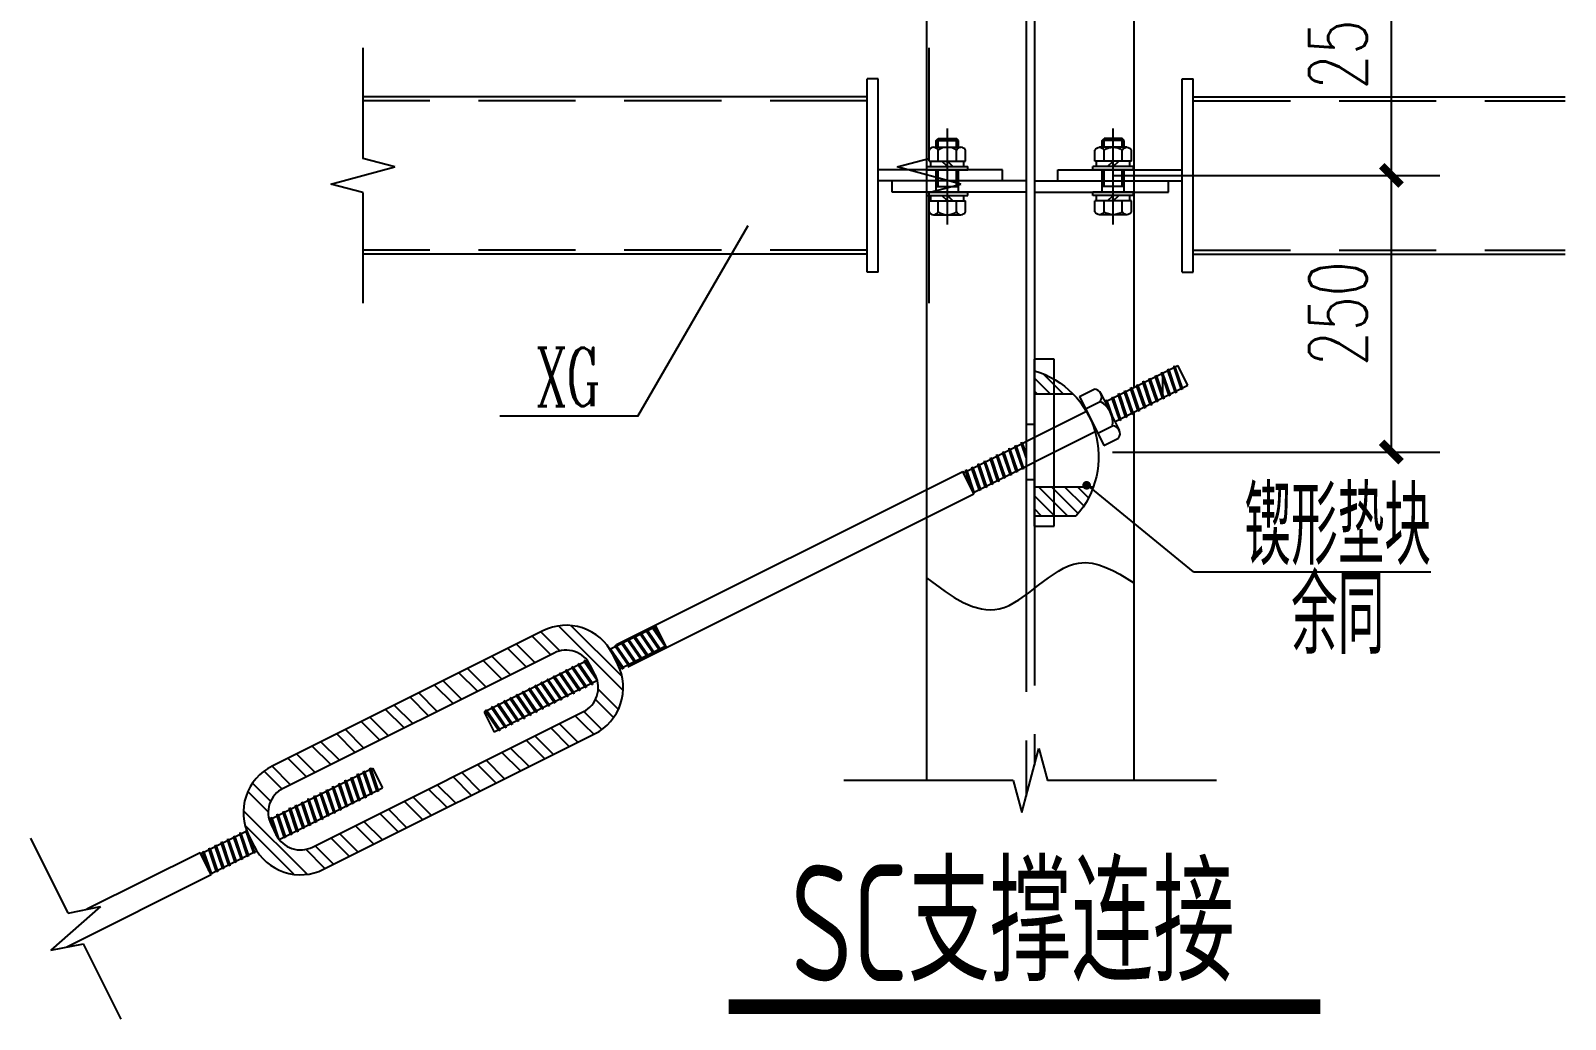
# Model space of a CAD drawing. Extents: x -17471 to 313636, y -71590 to 757901.
# Drawn here: x 213141 to 221828, y 703862 to 709462 of the extents above; entities that cross this region are included whole.
import ezdxf
from ezdxf.enums import TextEntityAlignment as Align

# ---------------------------------------------------------------- set-up
doc = ezdxf.new("R2010")
doc.units = 0
doc.header["$LTSCALE"] = 1000
doc.header["$MEASUREMENT"] = 0
for name, pattern in [('ACAD_ISO10W100', [18, 12, -3, 0, -3]), ('CENTER2', [1.125, 0.75, -0.125, 0.125, -0.125]), ('CONTINUOUS0', [0]), ('CONTINUOUS1', [0]), ('DASHED', [0.75, 0.5, -0.25])]:
    doc.linetypes.add(name, pattern=pattern)
for name, color, linetype in [('003_THICK', 7, 'CONTINUOUS1'), ('004_THIN', 6, 'CONTINUOUS0'), ('LAYER4', 4, 'Continuous'), ('PUB_DIM', 3, 'Continuous'), ('THICK', 6, 'Continuous'), ('THIN', 7, 'Continuous'), ('刚架', 2, 'Continuous'), ('填充', 8, 'Continuous'), ('支撑', 4, 'Continuous'), ('板', 4, 'Continuous'), ('标注', 7, 'Continuous'), ('轴线', 3, 'ACAD_ISO10W100')]:
    doc.layers.add(name, color=color, linetype=linetype)
doc.layers.add('TEXT', color=7, linetype='Continuous', lineweight=13)
doc.layers.add('Z-详图标注', color=3, linetype='Continuous', lineweight=18)
doc.styles.add('_TCH_DIM_T3', font='SIMPLEX', dxfattribs={"width": 0.705882, "bigfont": 'GBCBIG'})
doc.styles.add('TSSD_Label', font='complex.shx', dxfattribs={"width": 0.7, "bigfont": 'hztxt.shx'})
doc.styles.add('TSSD_NORM', font='Tssdeng.shx', dxfattribs={"width": 0.65, "bigfont": 'hztxt.shx'})
doc.dimstyles.new('_TCH_ARCH&&100', dxfattribs={"dimtxt": 297.5, "dimasz": 100, "dimexe": 250, "dimexo": 300, "dimgap": 126.25, "dimtad": 1, "dimdec": 0, "dimzin": 0, "dimdsep": 46, "dimtxsty": '_TCH_DIM_T3', "dimblk": 'ARCHTICK', "dimcen": 0.09, "dimclrt": 7, "dimazin": 2, "dimtfac": 1, "dimtdec": 0, "dimtix": 1, "dimtmove": 2, "dimatfit": 3, "dimfxl": 0, "dimtolj": 1, "dimtzin": 0, "dimarcsym": 0})

# ---------------------------------------------------------------- blocks, each defined once
blk = doc.blocks.new('*X660')
at = {"layer": '填充', "linetype": 'Continuous'}
for p, q in [((14993606.8, -98338.9), (14993499.5, -98231.6)), ((14993415.4, -98434.6), (14993308, -98327.3)), ((14993465.4, -98409.6), (14993358, -98302.3)), ((14993556.8, -98363.9), (14993449.5, -98256.6)), ((14993273.9, -98505.3), (14993166.6, -98398)), ((14993323.9, -98480.3), (14993216.6, -98373)), ((14993041.1, -98621.7), (14992933.8, -98514.4)), ((14993132.5, -98576), (14993025.2, -98468.7)), ((14993182.5, -98551), (14993075.2, -98443.7)), ((14992849.7, -98717.5), (14992742.4, -98610.1)), ((14992899.7, -98692.5), (14992792.4, -98585.1)), ((14992991.1, -98646.7), (14992883.8, -98539.4)), ((14992708.3, -98788.2), (14992600.9, -98680.8)), ((14992758.3, -98763.2), (14992650.9, -98655.8)), ((14993855.8, -98800), (14993748.4, -98692.7)), ((14993891.8, -98698.9), (14993839.9, -98647)), ((14992566.8, -98858.9), (14992459.5, -98751.5)), ((14992616.8, -98833.9), (14992509.5, -98726.5)), ((14993714.3, -98870.7), (14993607, -98763.4)), ((14993805.8, -98825), (14993698.4, -98717.7)), ((14992334, -98975.3), (14992226.7, -98868)), ((14992425.4, -98929.6), (14992318.1, -98822.3)), ((14992475.4, -98904.6), (14992368.1, -98797.3)), ((14993522.9, -98966.4), (14993415.6, -98859.1)), ((14993572.9, -98941.4), (14993465.6, -98834.1)), ((14993664.3, -98895.7), (14993557, -98788.4)), ((14992284, -99000.3), (14992176.7, -98893)), ((14993381.5, -99037.1), (14993274.2, -98929.8)), ((14993431.5, -99012.1), (14993324.2, -98904.8)), ((14993148.7, -99153.6), (14993041.3, -99046.2)), ((14993240.1, -99107.8), (14993132.7, -99000.5)), ((14993290.1, -99082.8), (14993182.7, -98975.5)), ((14992957.2, -99249.3), (14992849.9, -99141.9)), ((14993007.2, -99224.3), (14992899.9, -99116.9)), ((14993098.7, -99178.6), (14992991.3, -99071.2)), ((14992815.8, -99320), (14992708.5, -99212.6)), ((14992865.8, -99295), (14992758.5, -99187.6)), ((14992674.4, -99390.7), (14992567.1, -99283.4)), ((14992724.4, -99365.7), (14992617.1, -99258.4)), ((14992533, -99461.4), (14992425.6, -99354.1)), ((14992583, -99436.4), (14992475.6, -99329.1))]:
    blk.add_line(p, q, dxfattribs=at)
blk = doc.blocks.new('*X661')
at = {"layer": '填充', "linetype": 'Continuous'}
for p, q in [((14992192.6, -99046), (14992085.2, -98938.7)), ((14992077.2, -99142.7), (14991972, -99037.6)), ((14992143, -99071.5), (14992039, -98967.4)), ((14992063.4, -99204), (14991945, -99085.5)), ((14992287.4, -99565.1), (14991919.7, -99197.4)), ((14992211.7, -99564.4), (14991929.2, -99281.9)), ((14992441.5, -99507.1), (14992334.2, -99399.8)), ((14992391.5, -99532.1), (14992279.7, -99420.2))]:
    blk.add_line(p, q, dxfattribs=at)
blk = doc.blocks.new('*X662')
at = {"layer": '填充', "linetype": 'Continuous'}
for p, q in [((14993751.6, -98271.6), (14993640.9, -98160.9)), ((14994117.2, -98500), (14993744.6, -98127.4)), ((14994109.2, -98417.1), (14993817.3, -98125.1)), ((14993698.2, -98293.2), (14993590.9, -98185.9)), ((14994089.5, -98609.5), (14993973.4, -98493.4)), ((14994061.8, -98656.8), (14993957.3, -98552.3)), ((14993994, -98726.1), (14993889.7, -98621.8)), ((14993947.2, -98754.3), (14993891.8, -98698.9))]:
    blk.add_line(p, q, dxfattribs=at)
blk = doc.blocks.new('A$C3B5F1999')
at = {"layer": '板', "lineweight": -3}
h = blk.add_hatch(dxfattribs=at)
h.set_pattern_fill('ANSI31', color=256, scale=11.25, style=0)
h.set_pattern_definition([(225, (1544786.093, 1161578.04), (25.25697034, -25.25697034), [])])
h.paths.add_polyline_path([(227.3, 494.1, 0.095394), (160.5, 606.6), (0, 606.6), (0, 494.1)])
h.paths.add_polyline_path([(0, 135.7), (0, 44.9, 0.128822), (150.1, 135.7)])
for p, q in [((0, 645.3), (76.8, 645.3)), ((0, 645.3), (0, 0)), ((160.5, 606.6), (0, 606.6)), ((160.5, 606.6), (0, 606.6)), ((76.8, 645.3), (76.8, 0)), ((227.3, 494.1), (0, 494.1)), ((150.1, 135.7), (0, 135.7)), ((76.8, 0), (0, 0))]:
    blk.add_line(p, q, dxfattribs=at)
blk.add_arc((-98.2, 376.8), 346.1, 286.4909, 41.61835, dxfattribs=at)
blk = doc.blocks.new('_ArchTick')
at = {"color": 0, "linetype": 'ByBlock', "const_width": 0.4}
blk.add_lwpolyline([(-0.5, -0.5), (0.5, 0.5)], dxfattribs=at)
blk = doc.blocks.new('*D3139')
at = {"layer": 'Defpoints', "color": 0, "transparency": 16777216}
for p in [(8509244.6, -2317082.8), (8510979.1, -2317082.8), (8509244.6, -2318506.8)]:
    blk.add_point(p, dxfattribs=at)
at = {"layer": 'PUB_DIM', "color": 0, "lineweight": -2, "transparency": 16777216}
for p, q in [((8509544.6, -2317082.8), (8511229.1, -2317082.8)), ((8510979.1, -2318506.8), (8510979.1, -2317082.8)), ((8509544.6, -2318506.8), (8511229.1, -2318506.8))]:
    blk.add_line(p, q, dxfattribs=at)
at = {"layer": 'PUB_DIM', "color": 0, "lineweight": -2, "transparency": 16777216, "xscale": 100, "yscale": 100, "zscale": 100}
for p, rotation in [((8510979.1, -2317082.8), 90), ((8510979.1, -2318506.8), 270)]:
    blk.add_blockref('_ArchTick', p, dxfattribs=dict(at, rotation=rotation))
at = {"layer": 'PUB_DIM', "color": 7, "transparency": 16777216, "insert": (8510704.1, -2317794.8), "char_height": 297.5, "attachment_point": 5, "rotation": 90, "style": '_TCH_DIM_T3'}
blk.add_mtext('\\A1;250', dxfattribs=at)
blk = doc.blocks.new('*D3140')
at = {"layer": 'Defpoints', "color": 0, "transparency": 16777216}
for p in [(8509244.6, -2315658.9), (8510979.1, -2315658.9), (8509244.6, -2317082.8)]:
    blk.add_point(p, dxfattribs=at)
at = {"layer": 'PUB_DIM', "color": 0, "lineweight": -2, "transparency": 16777216}
for p, q in [((8509544.6, -2315658.9), (8511229.1, -2315658.9)), ((8510979.1, -2317082.8), (8510979.1, -2315658.9)), ((8509544.6, -2317082.8), (8511229.1, -2317082.8))]:
    blk.add_line(p, q, dxfattribs=at)
at = {"layer": 'PUB_DIM', "color": 0, "lineweight": -2, "transparency": 16777216, "xscale": 100, "yscale": 100, "zscale": 100}
for p, rotation in [((8510979.1, -2315658.9), 90), ((8510979.1, -2317082.8), 270)]:
    blk.add_blockref('_ArchTick', p, dxfattribs=dict(at, rotation=rotation))
at = {"layer": 'PUB_DIM', "color": 7, "transparency": 16777216, "insert": (8510704.1, -2316370.8), "char_height": 297.5, "attachment_point": 5, "rotation": 90, "style": '_TCH_DIM_T3'}
blk.add_mtext('\\A1;250', dxfattribs=at)
blk = doc.blocks.new('2b')
at = {"layer": '003_THICK'}
for points in [[(8508637.4, -2316902.5), (8508647.6, -2316892.3)], [(8508647.6, -2316892.3), (8508740.9, -2316892.3)], [(8508751.2, -2316902.5), (8508740.9, -2316892.3)], [(8509490.7, -2316902.5), (8509501, -2316892.3)], [(8509594.3, -2316892.3), (8509501, -2316892.3)], [(8509604.5, -2316902.5), (8509594.3, -2316892.3)], [(8508600.6, -2317008.9), (8508600.6, -2316952)], [(8508624, -2316937.8), (8508764.6, -2316937.8)], [(8508637.4, -2316902.5), (8508751.2, -2316902.5)], [(8508637.4, -2316937.8), (8508637.4, -2316902.5)], [(8508647.4, -2317008.9), (8508647.4, -2316952)], [(8508741.1, -2317008.9), (8508741.1, -2316952)], [(8508751.2, -2316937.8), (8508751.2, -2316902.5)], [(8508788, -2317008.9), (8508788, -2316952)], [(8509453.9, -2317008.9), (8509453.9, -2316952)], [(8509617.9, -2316937.8), (8509477.3, -2316937.8)], [(8509490.7, -2316937.8), (8509490.7, -2316902.5)], [(8509604.5, -2316902.5), (8509490.7, -2316902.5)], [(8509500.7, -2317008.9), (8509500.7, -2316952)], [(8509594.5, -2317008.9), (8509594.5, -2316952)], [(8509604.5, -2316937.8), (8509604.5, -2316902.5)], [(8509641.3, -2317008.9), (8509641.3, -2316952)], [(8508589, -2317054.4), (8508589, -2317037.3)], [(8508589, -2317037.3), (8508799.5, -2317037.3)], [(8508589, -2317054.4), (8508799.5, -2317054.4)], [(8508600.6, -2317008.9), (8508788, -2317008.9)], [(8508608.9, -2317037.3), (8508608.9, -2317008.9)], [(8508637.4, -2317168.2), (8508637.4, -2317054.4)], [(8508694.3, -2317037.3), (8508665.8, -2317008.9)], [(8508722.7, -2317037.3), (8508694.3, -2317008.9)], [(8508751.2, -2317168.2), (8508751.2, -2317054.4)], [(8508779.6, -2317037.3), (8508779.6, -2317008.9)], [(8508799.5, -2317054.4), (8508799.5, -2317037.3)], [(8509652.9, -2317037.3), (8509442.4, -2317037.3)], [(8509442.4, -2317054.4), (8509442.4, -2317037.3)], [(8509652.9, -2317054.4), (8509442.4, -2317054.4)], [(8509641.3, -2317008.9), (8509453.9, -2317008.9)], [(8509462.3, -2317037.3), (8509462.3, -2317008.9)], [(8509490.7, -2317168.2), (8509490.7, -2317054.4)], [(8509519.2, -2317037.3), (8509547.6, -2317008.9)], [(8509547.6, -2317037.3), (8509576.1, -2317008.9)], [(8509604.5, -2317168.2), (8509604.5, -2317054.4)], [(8509632.9, -2317037.3), (8509632.9, -2317008.9)], [(8509652.9, -2317054.4), (8509652.9, -2317037.3)], [(8508589, -2317185.2), (8508589, -2317168.2)], [(8508589, -2317168.2), (8508799.5, -2317168.2)], [(8508589, -2317185.2), (8508799.5, -2317185.2)], [(8508600.6, -2317213.7), (8508788, -2317213.7)], [(8508600.6, -2317270.6), (8508600.6, -2317213.7)], [(8508608.9, -2317213.7), (8508608.9, -2317185.2)], [(8508637.4, -2317140.4), (8508751.2, -2317140.4)], [(8508647.4, -2317270.6), (8508647.4, -2317213.7)], [(8508694.3, -2317213.7), (8508665.8, -2317185.2)], [(8508722.7, -2317213.7), (8508694.3, -2317185.2)], [(8508741.1, -2317270.6), (8508741.1, -2317213.7)], [(8508779.6, -2317213.7), (8508779.6, -2317185.2)], [(8508788, -2317270.6), (8508788, -2317213.7)], [(8508799.5, -2317185.2), (8508799.5, -2317168.2)], [(8509442.4, -2317185.2), (8509442.4, -2317168.2)], [(8509652.9, -2317168.2), (8509442.4, -2317168.2)], [(8509652.9, -2317185.2), (8509442.4, -2317185.2)], [(8509453.9, -2317270.6), (8509453.9, -2317213.7)], [(8509641.3, -2317213.7), (8509453.9, -2317213.7)], [(8509462.3, -2317213.7), (8509462.3, -2317185.2)], [(8509604.5, -2317140.4), (8509490.7, -2317140.4)], [(8509500.7, -2317270.6), (8509500.7, -2317213.7)], [(8509519.2, -2317213.7), (8509547.6, -2317185.2)], [(8509547.6, -2317213.7), (8509576.1, -2317185.2)], [(8509594.5, -2317270.6), (8509594.5, -2317213.7)], [(8509632.9, -2317213.7), (8509632.9, -2317185.2)], [(8509641.3, -2317270.6), (8509641.3, -2317213.7)], [(8509652.9, -2317185.2), (8509652.9, -2317168.2)], [(8508624, -2317284.8), (8508764.6, -2317284.8)], [(8509617.9, -2317284.8), (8509477.3, -2317284.8)], [(8509373.8, -2318221.5), (8509499.5, -2318473)]]:
    blk.add_lwpolyline(points, dxfattribs=at)
for points in [[(8508647.4, -2316952, 0.607359), (8508600.5, -2316952, 0.607359)], [(8508741.2, -2316952, 0.303653), (8508647.4, -2316952, 0.303653)], [(8508788, -2316952, 0.607359), (8508741.1, -2316952, 0.607359)], [(8509453.9, -2316952, -0.607359), (8509500.8, -2316952, -0.607359)], [(8509500.7, -2316952, -0.303653), (8509594.5, -2316952, -0.303653)], [(8509594.5, -2316952, -0.607359), (8509641.3, -2316952, -0.607359)], [(8508600.5, -2317270.6, 0.607359), (8508647.4, -2317270.6, 0.607359)], [(8508647.4, -2317270.6, 0.303654), (8508741.2, -2317270.6, 0.303654)], [(8508741.1, -2317270.6, 0.607359), (8508788, -2317270.6, 0.607359)], [(8509500.8, -2317270.6, -0.607359), (8509453.9, -2317270.6, -0.607359)], [(8509594.5, -2317270.6, -0.303654), (8509500.7, -2317270.6, -0.303654)], [(8509641.3, -2317270.6, -0.607359), (8509594.5, -2317270.6, -0.607359)]]:
    blk.add_lwpolyline(points, format="xyb", dxfattribs=at)
at = {"layer": '004_THIN'}
for points in [[(8508647.6, -2316937.8), (8508647.6, -2316892.3)], [(8508740.9, -2316937.8), (8508740.9, -2316892.3)], [(8509501, -2316937.8), (8509501, -2316892.3)], [(8509594.3, -2316937.8), (8509594.3, -2316892.3)], [(8508647.6, -2317140.4), (8508647.6, -2317054.4)], [(8508740.9, -2317140.4), (8508740.9, -2317054.4)], [(8509501, -2317140.4), (8509501, -2317054.4)], [(8509594.3, -2317140.4), (8509594.3, -2317054.4)]]:
    blk.add_lwpolyline(points, dxfattribs=at)
at = {"layer": 'LAYER4'}
for points in [[(8505484.7, -2320655), (8506879, -2319957.9, 0.414214), (8506998.2, -2319600.1), (8506971.3, -2319546.2, 0.414214), (8506613.5, -2319427), (8505219.3, -2320124.1, 0.414214), (8505100, -2320481.9), (8505127, -2320535.7, 0.414214)], [(8505427.5, -2320540.5), (8506821.7, -2319843.4, 0.414214), (8506883.7, -2319657.3), (8506856.8, -2319603.5, 0.414214), (8506670.7, -2319541.5), (8505276.5, -2320238.6, 0.414214), (8505214.5, -2320424.6), (8505241.4, -2320478.5, 0.414214)]]:
    blk.add_lwpolyline(points, format="xyb", close=True, dxfattribs=at)
at = {"layer": 'THICK', "linetype": 'Continuous', "const_width": 75}
blk.add_lwpolyline([(8507569.5, -2321362.5), (8510613.7, -2321362.5)], dxfattribs=at)
at = {"layer": 'THIN', "color": 6}
for q in [(8507668.9, -2317341.3), (8506391, -2318322.3)]:
    blk.add_line((8507102.5, -2318322.3), q, dxfattribs=at)
at = {"layer": '刚架', "linetype": 'Continuous'}
for p, q in [((8509099.6, -2314427.5), (8509099.6, -2319241.8)), ((8509142.3, -2314395.1), (8509142.3, -2319209.5)), ((8508587.6, -2315465.5), (8508587.6, -2317054.4)), ((8509654.3, -2315990.9), (8509654.3, -2317054.4)), ((8508281.8, -2317580.6), (8508281.8, -2316585.1)), ((8508338.7, -2316585.1), (8508281.8, -2316585.1)), ((8508338.7, -2317580.6), (8508338.7, -2316585.1)), ((8509903.2, -2317580.6), (8509903.2, -2316585.1)), ((8509903.2, -2316585.1), (8509960.1, -2316585.1)), ((8509960.1, -2317580.6), (8509960.1, -2316585.1)), ((8508978.7, -2317054.4), (8508338.7, -2317054.4)), ((8508978.7, -2317111.3), (8508978.7, -2317054.4)), ((8509263.2, -2317054.4), (8509903.2, -2317054.4)), ((8509263.2, -2317111.3), (8509263.2, -2317054.4)), ((8509099.6, -2317111.3), (8508338.7, -2317111.3)), ((8508409.8, -2317168.2), (8508409.8, -2317111.3)), ((8509142.3, -2317111.3), (8509903.2, -2317111.3)), ((8509832.1, -2317168.2), (8509832.1, -2317111.3)), ((8509099.6, -2317168.2), (8508409.8, -2317168.2)), ((8508587.6, -2317168.2), (8508587.6, -2318700.2)), ((8509142.3, -2317168.2), (8509832.1, -2317168.2)), ((8509654.3, -2317168.2), (8509654.3, -2318174.8)), ((8508338.7, -2317580.6), (8508281.8, -2317580.6)), ((8509903.2, -2317580.6), (8509960.1, -2317580.6)), ((8509654.3, -2318302), (8509654.3, -2320198.3)), ((8508587.6, -2318843.3), (8508587.6, -2320198.3))]:
    blk.add_line(p, q, dxfattribs=at)
at = {"layer": '刚架', "color": 5, "linetype": 'DASHED'}
for p, q in [((8508281.8, -2316698.8), (8505686.9, -2316698.8)), ((8509960.1, -2316698.8), (8511874.2, -2316698.8)), ((8508587.6, -2317054.4), (8508587.6, -2317168.2)), ((8509654.3, -2317054.4), (8509654.3, -2317168.2)), ((8508281.8, -2317466.8), (8505686.9, -2317466.8)), ((8509960.1, -2317466.8), (8511874.2, -2317466.8)), ((8509803.7, -2318227.3), (8509803.7, -2318100.1)), ((8509099.6, -2318362.8), (8509142.3, -2318362.8)), ((8508587.6, -2318700.2), (8508587.6, -2318843.3)), ((8509099.6, -2318647.3), (8509142.3, -2318647.3)), ((8509099.6, -2319241.8), (8509099.6, -2320277.9)), ((8509142.3, -2319209.5), (8509142.3, -2320118.7))]:
    blk.add_line(p, q, dxfattribs=at)
at = {"layer": '支撑', "linetype": 'Continuous'}
for p, q in [((8508281.8, -2316677.5), (8505686.9, -2316677.5)), ((8509960.1, -2316677.5), (8511874.2, -2316677.5)), ((8508281.8, -2317488.2), (8505686.9, -2317488.2)), ((8509960.1, -2317488.2), (8511874.2, -2317488.2)), ((8509506.6, -2318248.6), (8509880.9, -2318061.5)), ((8509931.8, -2318163.2), (8509880.9, -2318061.5)), ((8509557.5, -2318350.4), (8509931.8, -2318163.2)), ((8508777.5, -2318613.2), (8509411.2, -2318296.3)), ((8508828.4, -2318715), (8509462.1, -2318398.1)), ((8506992.3, -2319497.8), (8508774.3, -2318606.8)), ((8508831.5, -2318721.3), (8508774.3, -2318606.8)), ((8507049.6, -2319612.3), (8508831.5, -2318721.3)), ((8507195.2, -2319404.3), (8506958.1, -2319522.9)), ((8507249.3, -2319512.4), (8507192.1, -2319397.9)), ((8506842.5, -2319580.7), (8506311.1, -2319846.4)), ((8507246.1, -2319506.1), (8507009, -2319624.6)), ((8506893.4, -2319682.5), (8506362, -2319948.1)), ((8506311.1, -2319846.4), (8506362, -2319948.1)), ((8505204.9, -2320399.5), (8505736.2, -2320133.8)), ((8505736.2, -2320133.8), (8505787.1, -2320235.6)), ((8505255.7, -2320501.3), (8505787.1, -2320235.6)), ((8504852.1, -2320575.9), (8505089.2, -2320457.3)), ((8504848.9, -2320569.5), (8504266.9, -2320860.5)), ((8504906.2, -2320684), (8504848.9, -2320569.5)), ((8504903, -2320677.6), (8505140.1, -2320559.1)), ((8504906.2, -2320684), (8504163.2, -2321055.5))]:
    blk.add_line(p, q, dxfattribs=at)
for points in [[(8509373.8, -2318221.5), (8509450.1, -2318183.3)], [(8509484.9, -2318205.2), (8509579.2, -2318393.8)], [(8509405.2, -2318284.3), (8509481.5, -2318246.2)], [(8509468.1, -2318410.1), (8509544.4, -2318371.9)], [(8509499.5, -2318473), (8509575.8, -2318434.8)]]:
    blk.add_lwpolyline(points, dxfattribs=at)
for points in [[(8509481.5, -2318246.2, 0.607359), (8509450.1, -2318183.3, 0.607359)], [(8509544.4, -2318372, 0.303653), (8509481.5, -2318246.2, 0.303653)], [(8509575.8, -2318434.8, 0.607359), (8509544.4, -2318371.9, 0.607359)]]:
    blk.add_lwpolyline(points, format="xyb", dxfattribs=at)
at = {"layer": '标注'}
for p, q in [((8505686.9, -2316425.8), (8505686.9, -2316994.7)), ((8508599.8, -2316425.8), (8508599.8, -2316994.7)), ((8505522.5, -2317126.9), (8505851.4, -2317038.8)), ((8505851.4, -2317038.8), (8505686.9, -2316994.7)), ((8508435.4, -2317038.8), (8508599.8, -2316994.7)), ((8508764.2, -2317126.9), (8508435.4, -2317038.8)), ((8505686.9, -2317170.9), (8505522.5, -2317126.9)), ((8508599.8, -2317170.9), (8508764.2, -2317126.9)), ((8505686.9, -2317170.9), (8505686.9, -2317739.9)), ((8508599.8, -2317170.9), (8508599.8, -2317739.9)), ((8509076.9, -2320362.7), (8509165, -2320033.9)), ((8509165, -2320033.9), (8509209.1, -2320198.3)), ((8509032.8, -2320198.3), (8508162.3, -2320198.3)), ((8509032.8, -2320198.3), (8509076.9, -2320362.7)), ((8510079.6, -2320198.3), (8509209.1, -2320198.3)), ((8504170, -2320880.4), (8503977.5, -2320495.4)), ((8504336.7, -2320846.2), (8504082, -2321072.1)), ((8504170, -2320880.4), (8504336.7, -2320846.2)), ((8504082, -2321072.1), (8504248.8, -2321038)), ((8504443.5, -2321427.3), (8504248.8, -2321038))]:
    blk.add_line(p, q, dxfattribs=at)
at = {"layer": '标注', "linetype": 'Continuous'}
for p, q in [((8509829.1, -2318087.4), (8509830, -2318079)), ((8509871.4, -2318201.4), (8509830, -2318079)), ((8509830, -2318079), (8509835.6, -2318084.2)), ((8509860.9, -2318071.5), (8509861.8, -2318063.1)), ((8509897.7, -2318180.3), (8509860.9, -2318071.5)), ((8509903.2, -2318185.5), (8509861.8, -2318063.1)), ((8509861.8, -2318063.1), (8509867.4, -2318068.3)), ((8509904.1, -2318177.1), (8509867.4, -2318068.3)), ((8509670.1, -2318166.9), (8509671, -2318158.5)), ((8509712.4, -2318280.9), (8509671, -2318158.5)), ((8509671, -2318158.5), (8509676.5, -2318163.7)), ((8509701.9, -2318151), (8509702.8, -2318142.6)), ((8509738.7, -2318259.8), (8509701.9, -2318151)), ((8509744.2, -2318265), (8509702.8, -2318142.6)), ((8509702.8, -2318142.6), (8509708.3, -2318147.8)), ((8509745.1, -2318256.6), (8509708.3, -2318147.8)), ((8509733.7, -2318135.1), (8509734.6, -2318126.7)), ((8509770.5, -2318243.9), (8509733.7, -2318135.1)), ((8509776, -2318249.1), (8509734.6, -2318126.7)), ((8509734.6, -2318126.7), (8509740.1, -2318131.9)), ((8509776.9, -2318240.7), (8509740.1, -2318131.9)), ((8509765.5, -2318119.2), (8509766.4, -2318110.8)), ((8509802.3, -2318228), (8509765.5, -2318119.2)), ((8509807.8, -2318233.2), (8509766.4, -2318110.8)), ((8509766.4, -2318110.8), (8509772, -2318116)), ((8509808.7, -2318224.8), (8509772, -2318116)), ((8509797.3, -2318103.3), (8509798.2, -2318094.9)), ((8509834.1, -2318212.1), (8509797.3, -2318103.3)), ((8509839.6, -2318217.3), (8509798.2, -2318094.9)), ((8509798.2, -2318094.9), (8509803.8, -2318100.1)), ((8509840.5, -2318208.9), (8509803.8, -2318100.1)), ((8509865.9, -2318196.2), (8509829.1, -2318087.4)), ((8509872.3, -2318193), (8509835.6, -2318084.2)), ((8509511.1, -2318246.4), (8509512, -2318238)), ((8509534.4, -2318304.2), (8509512, -2318238)), ((8509512, -2318238), (8509517.5, -2318243.2)), ((8509542.9, -2318230.5), (8509543.8, -2318222.1)), ((8509579.7, -2318339.3), (8509542.9, -2318230.5)), ((8509585.2, -2318344.5), (8509543.8, -2318222.1)), ((8509543.8, -2318222.1), (8509549.3, -2318227.3)), ((8509586.1, -2318336.1), (8509549.3, -2318227.3)), ((8509574.7, -2318214.6), (8509575.6, -2318206.2)), ((8509611.5, -2318323.4), (8509574.7, -2318214.6)), ((8509617, -2318328.6), (8509575.6, -2318206.2)), ((8509575.6, -2318206.2), (8509581.1, -2318211.4)), ((8509617.9, -2318320.2), (8509581.1, -2318211.4)), ((8509606.5, -2318198.7), (8509607.4, -2318190.3)), ((8509643.3, -2318307.5), (8509606.5, -2318198.7)), ((8509648.8, -2318312.7), (8509607.4, -2318190.3)), ((8509607.4, -2318190.3), (8509612.9, -2318195.5)), ((8509649.7, -2318304.3), (8509612.9, -2318195.5)), ((8509638.3, -2318182.8), (8509639.2, -2318174.4)), ((8509675.1, -2318291.6), (8509638.3, -2318182.8)), ((8509680.6, -2318296.8), (8509639.2, -2318174.4)), ((8509639.2, -2318174.4), (8509644.7, -2318179.6)), ((8509681.5, -2318288.4), (8509644.7, -2318179.6)), ((8509706.9, -2318275.7), (8509670.1, -2318166.9)), ((8509713.3, -2318272.5), (8509676.5, -2318163.7)), ((8509802.3, -2318228), (8509807.8, -2318233.2)), ((8509808.7, -2318224.8), (8509807.8, -2318233.2)), ((8509834.1, -2318212.1), (8509839.6, -2318217.3)), ((8509840.5, -2318208.9), (8509839.6, -2318217.3)), ((8509865.9, -2318196.2), (8509871.4, -2318201.4)), ((8509872.3, -2318193), (8509871.4, -2318201.4)), ((8509897.7, -2318180.3), (8509903.2, -2318185.5)), ((8509904.1, -2318177.1), (8509903.2, -2318185.5)), ((8509522.9, -2318281.1), (8509511.1, -2318246.4)), ((8509546, -2318327.4), (8509517.5, -2318243.2)), ((8509643.3, -2318307.5), (8509648.8, -2318312.7)), ((8509649.7, -2318304.3), (8509648.8, -2318312.7)), ((8509675.1, -2318291.6), (8509680.6, -2318296.8)), ((8509681.5, -2318288.4), (8509680.6, -2318296.8)), ((8509706.9, -2318275.7), (8509712.4, -2318280.9)), ((8509713.3, -2318272.5), (8509712.4, -2318280.9)), ((8509738.7, -2318259.8), (8509744.2, -2318265)), ((8509745.1, -2318256.6), (8509744.2, -2318265)), ((8509770.5, -2318243.9), (8509776, -2318249.1)), ((8509776.9, -2318240.7), (8509776, -2318249.1)), ((8509579.7, -2318339.3), (8509585.2, -2318344.5)), ((8509586.1, -2318336.1), (8509585.2, -2318344.5)), ((8509611.5, -2318323.4), (8509617, -2318328.6)), ((8509617.9, -2318320.2), (8509617, -2318328.6)), ((8509043.7, -2318480.1), (8509044.6, -2318471.7)), ((8509086, -2318594.1), (8509044.6, -2318471.7)), ((8509044.6, -2318471.7), (8509050.1, -2318476.9)), ((8509086.9, -2318585.7), (8509050.1, -2318476.9)), ((8509075.5, -2318464.2), (8509076.4, -2318455.8)), ((8509099.6, -2318535.6), (8509075.5, -2318464.2)), ((8509099.6, -2318524.4), (8509076.4, -2318455.8)), ((8509076.4, -2318455.8), (8509081.9, -2318461)), ((8509099.6, -2318513.3), (8509081.9, -2318461)), ((8508884.7, -2318559.6), (8508885.6, -2318551.2)), ((8508927, -2318673.6), (8508885.6, -2318551.2)), ((8508885.6, -2318551.2), (8508891.1, -2318556.4)), ((8508916.5, -2318543.7), (8508917.4, -2318535.3)), ((8508953.2, -2318652.5), (8508916.5, -2318543.7)), ((8508958.8, -2318657.7), (8508917.4, -2318535.3)), ((8508917.4, -2318535.3), (8508922.9, -2318540.5)), ((8508959.7, -2318649.3), (8508922.9, -2318540.5)), ((8508948.3, -2318527.8), (8508949.2, -2318519.4)), ((8508985, -2318636.6), (8508948.3, -2318527.8)), ((8508990.6, -2318641.8), (8508949.2, -2318519.4)), ((8508949.2, -2318519.4), (8508954.7, -2318524.6)), ((8508991.5, -2318633.4), (8508954.7, -2318524.6)), ((8508980.1, -2318511.9), (8508981, -2318503.5)), ((8509016.9, -2318620.7), (8508980.1, -2318511.9)), ((8509022.4, -2318625.9), (8508981, -2318503.5)), ((8508981, -2318503.5), (8508986.5, -2318508.7)), ((8509023.3, -2318617.5), (8508986.5, -2318508.7)), ((8509011.9, -2318496), (8509012.8, -2318487.6)), ((8509048.7, -2318604.8), (8509011.9, -2318496)), ((8509054.2, -2318610), (8509012.8, -2318487.6)), ((8509012.8, -2318487.6), (8509018.3, -2318492.8)), ((8509055.1, -2318601.6), (8509018.3, -2318492.8)), ((8509080.5, -2318588.9), (8509043.7, -2318480.1)), ((8508774.3, -2318606.8), (8508780.7, -2318611.6)), ((8508789.3, -2318607.3), (8508790.2, -2318598.9)), ((8508820, -2318698.2), (8508789.3, -2318607.3)), ((8508790.2, -2318598.9), (8508795.7, -2318604.1)), ((8508831.5, -2318721.3), (8508790.2, -2318598.9)), ((8508832.5, -2318712.9), (8508795.7, -2318604.1)), ((8508821.1, -2318591.4), (8508822, -2318583)), ((8508857.8, -2318700.2), (8508821.1, -2318591.4)), ((8508822, -2318583), (8508827.5, -2318588.2)), ((8508863.3, -2318705.4), (8508822, -2318583)), ((8508864.3, -2318697), (8508827.5, -2318588.2)), ((8508852.9, -2318575.5), (8508853.8, -2318567.1)), ((8508889.6, -2318684.3), (8508852.9, -2318575.5)), ((8508853.8, -2318567.1), (8508859.3, -2318572.3)), ((8508895.2, -2318689.5), (8508853.8, -2318567.1)), ((8508896.1, -2318681.1), (8508859.3, -2318572.3)), ((8508921.4, -2318668.4), (8508884.7, -2318559.6)), ((8508927.9, -2318665.2), (8508891.1, -2318556.4)), ((8508991.5, -2318633.4), (8508990.6, -2318641.8)), ((8509016.9, -2318620.7), (8509022.4, -2318625.9)), ((8509023.3, -2318617.5), (8509022.4, -2318625.9)), ((8509048.7, -2318604.8), (8509054.2, -2318610)), ((8509055.1, -2318601.6), (8509054.2, -2318610)), ((8509080.5, -2318588.9), (8509086, -2318594.1)), ((8509086.9, -2318585.7), (8509086, -2318594.1)), ((8508832.5, -2318712.9), (8508831.5, -2318721.3)), ((8508857.8, -2318700.2), (8508863.3, -2318705.4)), ((8508864.3, -2318697), (8508863.3, -2318705.4)), ((8508889.6, -2318684.3), (8508895.2, -2318689.5)), ((8508896.1, -2318681.1), (8508895.2, -2318689.5)), ((8508921.4, -2318668.4), (8508927, -2318673.6)), ((8508927.9, -2318665.2), (8508927, -2318673.6)), ((8508953.2, -2318652.5), (8508958.8, -2318657.7)), ((8508959.7, -2318649.3), (8508958.8, -2318657.7)), ((8508985, -2318636.6), (8508990.6, -2318641.8)), ((8509961, -2319123.3), (8509414.5, -2318676.3)), ((8509961, -2319123.3), (8511182.6, -2319123.3)), ((8507144.4, -2319421.8), (8507145.2, -2319429.3)), ((8507151.6, -2319426.1), (8507144.4, -2319421.8)), ((8507217.5, -2319528.3), (8507144.4, -2319421.8)), ((8507176.2, -2319405.9), (8507177, -2319413.4)), ((8507249.3, -2319512.4), (8507176.2, -2319405.9)), ((8507183.4, -2319410.2), (8507176.2, -2319405.9)), ((8507242, -2319508.1), (8507177, -2319413.4)), ((8507237.7, -2319489.3), (8507183.4, -2319410.2)), ((8507192.1, -2319397.9), (8507192.1, -2319405.9)), ((8507058.5, -2319607.8), (8506985.3, -2319501.3)), ((8506992.6, -2319505.6), (8506985.3, -2319501.3)), ((8506985.3, -2319501.3), (8506986.2, -2319508.8)), ((8507090.3, -2319591.9), (8507017.1, -2319485.4)), ((8507024.4, -2319489.7), (8507017.1, -2319485.4)), ((8507017.1, -2319485.4), (8507018, -2319492.9)), ((8507083, -2319587.6), (8507018, -2319492.9)), ((8507089.4, -2319584.4), (8507024.4, -2319489.7)), ((8507122.1, -2319576), (8507048.9, -2319469.5)), ((8507056.2, -2319473.8), (8507048.9, -2319469.5)), ((8507048.9, -2319469.5), (8507049.8, -2319477)), ((8507114.8, -2319571.7), (8507049.8, -2319477)), ((8507121.2, -2319568.5), (8507056.2, -2319473.8)), ((8507153.9, -2319560.1), (8507080.7, -2319453.6)), ((8507088, -2319457.9), (8507080.7, -2319453.6)), ((8507080.7, -2319453.6), (8507081.6, -2319461.1)), ((8507146.6, -2319555.8), (8507081.6, -2319461.1)), ((8507153, -2319552.6), (8507088, -2319457.9)), ((8507112.6, -2319437.7), (8507113.4, -2319445.2)), ((8507119.8, -2319442), (8507112.6, -2319437.7)), ((8507185.7, -2319544.2), (8507112.6, -2319437.7)), ((8507178.4, -2319539.9), (8507113.4, -2319445.2)), ((8507184.8, -2319536.7), (8507119.8, -2319442)), ((8507210.2, -2319524), (8507145.2, -2319429.3)), ((8507216.6, -2319520.8), (8507151.6, -2319426.1)), ((8506826.3, -2319580.8), (8506827.2, -2319588.3)), ((8506833.6, -2319585.1), (8506826.3, -2319580.8)), ((8506891.1, -2319675.2), (8506826.3, -2319580.8)), ((8506960.8, -2319521.5), (8506955, -2319518)), ((8507025.8, -2319616.2), (8506960.8, -2319521.5)), ((8507026.7, -2319623.7), (8506963.1, -2319531.2)), ((8507019.4, -2319619.4), (8506977, -2319557.6)), ((8507051.2, -2319603.5), (8506986.2, -2319508.8)), ((8507057.6, -2319600.3), (8506992.6, -2319505.6)), ((8507114.8, -2319571.7), (8507122.1, -2319576)), ((8507121.2, -2319568.5), (8507122.1, -2319576)), ((8507146.6, -2319555.8), (8507153.9, -2319560.1)), ((8507153, -2319552.6), (8507153.9, -2319560.1)), ((8507178.4, -2319539.9), (8507185.7, -2319544.2)), ((8507184.8, -2319536.7), (8507185.7, -2319544.2)), ((8507210.2, -2319524), (8507217.5, -2319528.3)), ((8507216.6, -2319520.8), (8507217.5, -2319528.3)), ((8507242, -2319508.1), (8507249.3, -2319512.4)), ((8506667.3, -2319660.3), (8506668.2, -2319667.8)), ((8506674.6, -2319664.6), (8506667.3, -2319660.3)), ((8506740.5, -2319766.9), (8506667.3, -2319660.3)), ((8506699.1, -2319644.4), (8506700, -2319651.9)), ((8506706.4, -2319648.7), (8506699.1, -2319644.4)), ((8506772.3, -2319751), (8506699.1, -2319644.4)), ((8506765, -2319746.6), (8506700, -2319651.9)), ((8506771.4, -2319743.4), (8506706.4, -2319648.7)), ((8506730.9, -2319628.5), (8506731.8, -2319636)), ((8506738.2, -2319632.8), (8506730.9, -2319628.5)), ((8506804.1, -2319735), (8506730.9, -2319628.5)), ((8506796.8, -2319730.7), (8506731.8, -2319636)), ((8506803.2, -2319727.5), (8506738.2, -2319632.8)), ((8506762.7, -2319612.6), (8506763.6, -2319620.1)), ((8506770, -2319616.9), (8506762.7, -2319612.6)), ((8506835.9, -2319719.1), (8506762.7, -2319612.6)), ((8506828.6, -2319714.8), (8506763.6, -2319620.1)), ((8506835, -2319711.6), (8506770, -2319616.9)), ((8506794.5, -2319596.7), (8506795.4, -2319604.2)), ((8506801.8, -2319601), (8506794.5, -2319596.7)), ((8506867.7, -2319703.2), (8506794.5, -2319596.7)), ((8506860.4, -2319698.9), (8506795.4, -2319604.2)), ((8506866.8, -2319695.7), (8506801.8, -2319601)), ((8506892.2, -2319683), (8506827.2, -2319588.3)), ((8506885, -2319660), (8506833.6, -2319585.1)), ((8507019.4, -2319619.4), (8507026.7, -2319623.7)), ((8507025.8, -2319616.2), (8507026.7, -2319623.7)), ((8507051.2, -2319603.5), (8507058.5, -2319607.8)), ((8507057.6, -2319600.3), (8507058.5, -2319607.8)), ((8507083, -2319587.6), (8507090.3, -2319591.9)), ((8507089.4, -2319584.4), (8507090.3, -2319591.9)), ((8506508.3, -2319739.8), (8506509.2, -2319747.3)), ((8506515.6, -2319744.1), (8506508.3, -2319739.8)), ((8506581.5, -2319846.4), (8506508.3, -2319739.8)), ((8506540.1, -2319723.9), (8506541, -2319731.4)), ((8506547.4, -2319728.2), (8506540.1, -2319723.9)), ((8506613.3, -2319830.5), (8506540.1, -2319723.9)), ((8506606, -2319826.1), (8506541, -2319731.4)), ((8506612.4, -2319822.9), (8506547.4, -2319728.2)), ((8506571.9, -2319708), (8506572.8, -2319715.5)), ((8506579.2, -2319712.3), (8506571.9, -2319708)), ((8506645.1, -2319814.6), (8506571.9, -2319708)), ((8506637.8, -2319810.2), (8506572.8, -2319715.5)), ((8506644.2, -2319807), (8506579.2, -2319712.3)), ((8506676.9, -2319798.7), (8506603.7, -2319692.1)), ((8506611, -2319696.4), (8506603.7, -2319692.1)), ((8506603.7, -2319692.1), (8506604.6, -2319699.6)), ((8506669.6, -2319794.3), (8506604.6, -2319699.6)), ((8506676, -2319791.1), (8506611, -2319696.4)), ((8506708.7, -2319782.8), (8506635.5, -2319676.2)), ((8506642.8, -2319680.5), (8506635.5, -2319676.2)), ((8506635.5, -2319676.2), (8506636.4, -2319683.7)), ((8506701.4, -2319778.4), (8506636.4, -2319683.7)), ((8506707.8, -2319775.2), (8506642.8, -2319680.5)), ((8506733.2, -2319762.5), (8506668.2, -2319667.8)), ((8506739.6, -2319759.3), (8506674.6, -2319664.6)), ((8506796.8, -2319730.7), (8506804.1, -2319735)), ((8506803.2, -2319727.5), (8506804.1, -2319735)), ((8506828.6, -2319714.8), (8506835.9, -2319719.1)), ((8506835, -2319711.6), (8506835.9, -2319719.1)), ((8506860.4, -2319698.9), (8506867.7, -2319703.2)), ((8506866.8, -2319695.7), (8506867.7, -2319703.2)), ((8506892.2, -2319683), (8506893.8, -2319684)), ((8506422.5, -2319925.9), (8506349.3, -2319819.3)), ((8506356.6, -2319823.6), (8506349.3, -2319819.3)), ((8506349.3, -2319819.3), (8506350.2, -2319826.8)), ((8506454.3, -2319910), (8506381.1, -2319803.4)), ((8506388.4, -2319807.7), (8506381.1, -2319803.4)), ((8506381.1, -2319803.4), (8506382, -2319810.9)), ((8506447, -2319905.6), (8506382, -2319810.9)), ((8506453.4, -2319902.4), (8506388.4, -2319807.7)), ((8506412.9, -2319787.5), (8506413.8, -2319795)), ((8506420.2, -2319791.8), (8506412.9, -2319787.5)), ((8506486.1, -2319894.1), (8506412.9, -2319787.5)), ((8506478.8, -2319889.7), (8506413.8, -2319795)), ((8506485.2, -2319886.5), (8506420.2, -2319791.8)), ((8506444.7, -2319771.6), (8506445.6, -2319779.1)), ((8506452, -2319775.9), (8506444.7, -2319771.6)), ((8506517.9, -2319878.2), (8506444.7, -2319771.6)), ((8506510.6, -2319873.8), (8506445.6, -2319779.1)), ((8506517, -2319870.6), (8506452, -2319775.9)), ((8506476.5, -2319755.7), (8506477.4, -2319763.2)), ((8506483.8, -2319760), (8506476.5, -2319755.7)), ((8506549.7, -2319862.3), (8506476.5, -2319755.7)), ((8506542.4, -2319857.9), (8506477.4, -2319763.2)), ((8506548.8, -2319854.7), (8506483.8, -2319760)), ((8506574.2, -2319842), (8506509.2, -2319747.3)), ((8506580.6, -2319838.8), (8506515.6, -2319744.1)), ((8506637.8, -2319810.2), (8506645.1, -2319814.6)), ((8506644.2, -2319807), (8506645.1, -2319814.6)), ((8506669.6, -2319794.3), (8506676.9, -2319798.7)), ((8506676, -2319791.1), (8506676.9, -2319798.7)), ((8506701.4, -2319778.4), (8506708.7, -2319782.8)), ((8506707.8, -2319775.2), (8506708.7, -2319782.8)), ((8506733.2, -2319762.5), (8506740.5, -2319766.9)), ((8506739.6, -2319759.3), (8506740.5, -2319766.9)), ((8506765, -2319746.6), (8506772.3, -2319751)), ((8506771.4, -2319743.4), (8506772.3, -2319751)), ((8506317.5, -2319835.2), (8506318.4, -2319842.7)), ((8506324.8, -2319839.5), (8506317.5, -2319835.2)), ((8506390.6, -2319941.8), (8506317.5, -2319835.2)), ((8506383.4, -2319937.4), (8506318.4, -2319842.7)), ((8506389.8, -2319934.2), (8506324.8, -2319839.5)), ((8506415.2, -2319921.5), (8506350.2, -2319826.8)), ((8506421.6, -2319918.3), (8506356.6, -2319823.6)), ((8506478.8, -2319889.7), (8506486.1, -2319894.1)), ((8506485.2, -2319886.5), (8506486.1, -2319894.1)), ((8506510.6, -2319873.8), (8506517.9, -2319878.2)), ((8506517, -2319870.6), (8506517.9, -2319878.2)), ((8506542.4, -2319857.9), (8506549.7, -2319862.3)), ((8506548.8, -2319854.7), (8506549.7, -2319862.3)), ((8506574.2, -2319842), (8506581.5, -2319846.4)), ((8506580.6, -2319838.8), (8506581.5, -2319846.4)), ((8506606, -2319826.1), (8506613.3, -2319830.5)), ((8506612.4, -2319822.9), (8506613.3, -2319830.5)), ((8506383.4, -2319937.4), (8506390.6, -2319941.8)), ((8506389.8, -2319934.2), (8506390.6, -2319941.8)), ((8506415.2, -2319921.5), (8506422.5, -2319925.9)), ((8506421.6, -2319918.3), (8506422.5, -2319925.9)), ((8506447, -2319905.6), (8506454.3, -2319910)), ((8506453.4, -2319902.4), (8506454.3, -2319910)), ((8505722.6, -2320140.6), (8505723.5, -2320132.2)), ((8505764.8, -2320254.7), (8505723.5, -2320132.2)), ((8505723.5, -2320132.2), (8505729, -2320137.4)), ((8505563.5, -2320220.2), (8505564.5, -2320211.7)), ((8505605.8, -2320334.2), (8505564.5, -2320211.7)), ((8505564.5, -2320211.7), (8505570, -2320216.9)), ((8505595.4, -2320204.3), (8505596.3, -2320195.8)), ((8505632.1, -2320313.1), (8505595.4, -2320204.3)), ((8505637.6, -2320318.3), (8505596.3, -2320195.8)), ((8505596.3, -2320195.8), (8505601.8, -2320201)), ((8505638.5, -2320309.9), (8505601.8, -2320201)), ((8505627.2, -2320188.4), (8505628.1, -2320179.9)), ((8505663.9, -2320297.2), (8505627.2, -2320188.4)), ((8505669.4, -2320302.4), (8505628.1, -2320179.9)), ((8505628.1, -2320179.9), (8505633.6, -2320185.1)), ((8505670.3, -2320294), (8505633.6, -2320185.1)), ((8505659, -2320172.5), (8505659.9, -2320164)), ((8505695.7, -2320281.3), (8505659, -2320172.5)), ((8505659.9, -2320164), (8505665.4, -2320169.2)), ((8505701.2, -2320286.5), (8505659.9, -2320164)), ((8505702.1, -2320278.1), (8505665.4, -2320169.2)), ((8505690.8, -2320156.5), (8505691.7, -2320148.1)), ((8505727.5, -2320265.4), (8505690.8, -2320156.5)), ((8505691.7, -2320148.1), (8505697.2, -2320153.3)), ((8505733, -2320270.6), (8505691.7, -2320148.1)), ((8505733.9, -2320262.2), (8505697.2, -2320153.3)), ((8505759.3, -2320249.5), (8505722.6, -2320140.6)), ((8505765.7, -2320246.3), (8505729, -2320137.4)), ((8505404.5, -2320299.7), (8505405.5, -2320291.3)), ((8505405.5, -2320291.3), (8505411, -2320296.4)), ((8505446.8, -2320413.7), (8505405.5, -2320291.3)), ((8505436.3, -2320283.8), (8505437.3, -2320275.3)), ((8505473.1, -2320392.6), (8505436.3, -2320283.8)), ((8505437.3, -2320275.3), (8505442.8, -2320280.5)), ((8505478.6, -2320397.8), (8505437.3, -2320275.3)), ((8505479.5, -2320389.4), (8505442.8, -2320280.5)), ((8505468.1, -2320267.9), (8505469.1, -2320259.4)), ((8505504.9, -2320376.7), (8505468.1, -2320267.9)), ((8505510.4, -2320381.9), (8505469.1, -2320259.4)), ((8505469.1, -2320259.4), (8505474.6, -2320264.6)), ((8505511.3, -2320373.5), (8505474.6, -2320264.6)), ((8505499.9, -2320252), (8505500.9, -2320243.5)), ((8505536.7, -2320360.8), (8505499.9, -2320252)), ((8505542.2, -2320366), (8505500.9, -2320243.5)), ((8505500.9, -2320243.5), (8505506.4, -2320248.7)), ((8505543.1, -2320357.6), (8505506.4, -2320248.7)), ((8505531.7, -2320236.1), (8505532.7, -2320227.6)), ((8505568.5, -2320344.9), (8505531.7, -2320236.1)), ((8505574, -2320350.1), (8505532.7, -2320227.6)), ((8505532.7, -2320227.6), (8505538.2, -2320232.8)), ((8505574.9, -2320341.7), (8505538.2, -2320232.8)), ((8505600.3, -2320329), (8505563.5, -2320220.2)), ((8505606.7, -2320325.8), (8505570, -2320216.9)), ((8505695.7, -2320281.3), (8505701.2, -2320286.5)), ((8505702.1, -2320278.1), (8505701.2, -2320286.5)), ((8505727.5, -2320265.4), (8505733, -2320270.6)), ((8505733.9, -2320262.2), (8505733, -2320270.6)), ((8505759.3, -2320249.5), (8505764.8, -2320254.7)), ((8505765.7, -2320246.3), (8505764.8, -2320254.7)), ((8505245.5, -2320379.2), (8505246.4, -2320370.8)), ((8505287.8, -2320493.2), (8505246.4, -2320370.8)), ((8505246.4, -2320370.8), (8505252, -2320376)), ((8505277.3, -2320363.3), (8505278.2, -2320354.9)), ((8505314.1, -2320472.1), (8505277.3, -2320363.3)), ((8505319.6, -2320477.3), (8505278.2, -2320354.9)), ((8505278.2, -2320354.9), (8505283.8, -2320360.1)), ((8505320.5, -2320468.9), (8505283.8, -2320360.1)), ((8505309.1, -2320347.4), (8505310, -2320339)), ((8505345.9, -2320456.2), (8505309.1, -2320347.4)), ((8505351.4, -2320461.4), (8505310, -2320339)), ((8505310, -2320339), (8505315.6, -2320344.1)), ((8505352.3, -2320453), (8505315.6, -2320344.1)), ((8505340.9, -2320331.5), (8505341.9, -2320323.1)), ((8505377.7, -2320440.3), (8505340.9, -2320331.5)), ((8505383.2, -2320445.5), (8505341.9, -2320323.1)), ((8505341.9, -2320323.1), (8505347.4, -2320328.2)), ((8505384.1, -2320437.1), (8505347.4, -2320328.2)), ((8505372.7, -2320315.6), (8505373.7, -2320307.2)), ((8505409.5, -2320424.4), (8505372.7, -2320315.6)), ((8505415, -2320429.6), (8505373.7, -2320307.2)), ((8505373.7, -2320307.2), (8505379.2, -2320312.3)), ((8505415.9, -2320421.2), (8505379.2, -2320312.3)), ((8505441.3, -2320408.5), (8505404.5, -2320299.7)), ((8505447.7, -2320405.3), (8505411, -2320296.4)), ((8505536.7, -2320360.8), (8505542.2, -2320366)), ((8505543.1, -2320357.6), (8505542.2, -2320366)), ((8505568.5, -2320344.9), (8505574, -2320350.1)), ((8505574.9, -2320341.7), (8505574, -2320350.1)), ((8505600.3, -2320329), (8505605.8, -2320334.2)), ((8505606.7, -2320325.8), (8505605.8, -2320334.2)), ((8505632.1, -2320313.1), (8505637.6, -2320318.3)), ((8505638.5, -2320309.9), (8505637.6, -2320318.3)), ((8505663.9, -2320297.2), (8505669.4, -2320302.4)), ((8505670.3, -2320294), (8505669.4, -2320302.4)), ((8505213.7, -2320395.1), (8505214.6, -2320386.7)), ((8505242.8, -2320481.1), (8505213.7, -2320395.1)), ((8505251.3, -2320495.1), (8505214.6, -2320386.7)), ((8505214.6, -2320386.7), (8505220.2, -2320391.9)), ((8505256.9, -2320500.7), (8505220.2, -2320391.9)), ((8505282.3, -2320488), (8505245.5, -2320379.2)), ((8505288.7, -2320484.8), (8505252, -2320376)), ((8505377.7, -2320440.3), (8505383.2, -2320445.5)), ((8505384.1, -2320437.1), (8505383.2, -2320445.5)), ((8505409.5, -2320424.4), (8505415, -2320429.6)), ((8505415.9, -2320421.2), (8505415, -2320429.6)), ((8505441.3, -2320408.5), (8505446.8, -2320413.7)), ((8505447.7, -2320405.3), (8505446.8, -2320413.7)), ((8505473.1, -2320392.6), (8505478.6, -2320397.8)), ((8505479.5, -2320389.4), (8505478.6, -2320397.8)), ((8505504.9, -2320376.7), (8505510.4, -2320381.9)), ((8505511.3, -2320373.5), (8505510.4, -2320381.9)), ((8504927.5, -2320538.2), (8504928.4, -2320529.8)), ((8504969.8, -2320652.2), (8504928.4, -2320529.8)), ((8504928.4, -2320529.8), (8504933.9, -2320535)), ((8504959.3, -2320522.3), (8504960.2, -2320513.9)), ((8504996.1, -2320631.1), (8504959.3, -2320522.3)), ((8504960.2, -2320513.9), (8504965.7, -2320519.1)), ((8505001.6, -2320636.3), (8504960.2, -2320513.9)), ((8505002.5, -2320627.9), (8504965.7, -2320519.1)), ((8504991.1, -2320506.4), (8504992, -2320498)), ((8505027.9, -2320615.2), (8504991.1, -2320506.4)), ((8504992, -2320498), (8504997.5, -2320503.2)), ((8505033.4, -2320620.4), (8504992, -2320498)), ((8505034.3, -2320612), (8504997.5, -2320503.2)), ((8505022.9, -2320490.5), (8505023.8, -2320482.1)), ((8505059.7, -2320599.3), (8505022.9, -2320490.5)), ((8505023.8, -2320482.1), (8505029.3, -2320487.3)), ((8505065.2, -2320604.5), (8505023.8, -2320482.1)), ((8505066.1, -2320596.1), (8505029.3, -2320487.3)), ((8505054.7, -2320474.6), (8505055.6, -2320466.2)), ((8505091.5, -2320583.4), (8505054.7, -2320474.6)), ((8505055.6, -2320466.2), (8505061.1, -2320471.4)), ((8505097, -2320588.6), (8505055.6, -2320466.2)), ((8505097.9, -2320580.2), (8505061.1, -2320471.4)), ((8505086.5, -2320458.7), (8505087.3, -2320451.9)), ((8505123.3, -2320567.5), (8505086.5, -2320458.7)), ((8505128.8, -2320572.7), (8505092.9, -2320466.3)), ((8505129.7, -2320564.3), (8505105.7, -2320493.2)), ((8505256.9, -2320500.7), (8505256.7, -2320502.5)), ((8505282.3, -2320488), (8505287.8, -2320493.2)), ((8505288.7, -2320484.8), (8505287.8, -2320493.2)), ((8505314.1, -2320472.1), (8505319.6, -2320477.3)), ((8505320.5, -2320468.9), (8505319.6, -2320477.3)), ((8505345.9, -2320456.2), (8505351.4, -2320461.4)), ((8505352.3, -2320453), (8505351.4, -2320461.4)), ((8504848.9, -2320569.5), (8504855.3, -2320574.3)), ((8504863.9, -2320570), (8504864.8, -2320561.6)), ((8504894.6, -2320660.9), (8504863.9, -2320570)), ((8504906.2, -2320684), (8504864.8, -2320561.6)), ((8504864.8, -2320561.6), (8504870.3, -2320566.8)), ((8504907.1, -2320675.6), (8504870.3, -2320566.8)), ((8504895.7, -2320554.1), (8504896.6, -2320545.7)), ((8504932.5, -2320662.9), (8504895.7, -2320554.1)), ((8504938, -2320668.1), (8504896.6, -2320545.7)), ((8504896.6, -2320545.7), (8504902.1, -2320550.9)), ((8504938.9, -2320659.7), (8504902.1, -2320550.9)), ((8504964.3, -2320647), (8504927.5, -2320538.2)), ((8504970.7, -2320643.8), (8504933.9, -2320535)), ((8505059.7, -2320599.3), (8505065.2, -2320604.5)), ((8505066.1, -2320596.1), (8505065.2, -2320604.5)), ((8505091.5, -2320583.4), (8505097, -2320588.6)), ((8505097.9, -2320580.2), (8505097, -2320588.6)), ((8505123.3, -2320567.5), (8505128.8, -2320572.7)), ((8505129.7, -2320564.3), (8505128.8, -2320572.7)), ((8504907.1, -2320675.6), (8504906.2, -2320684)), ((8504932.5, -2320662.9), (8504938, -2320668.1)), ((8504938.9, -2320659.7), (8504938, -2320668.1)), ((8504964.3, -2320647), (8504969.8, -2320652.2)), ((8504970.7, -2320643.8), (8504969.8, -2320652.2)), ((8504996.1, -2320631.1), (8505001.6, -2320636.3)), ((8505002.5, -2320627.9), (8505001.6, -2320636.3)), ((8505027.9, -2320615.2), (8505033.4, -2320620.4)), ((8505034.3, -2320612), (8505033.4, -2320620.4))]:
    blk.add_line(p, q, dxfattribs=at)
at = {"layer": '标注', "linetype": 'Continuous', "const_width": 22.2}
blk.add_lwpolyline([(8509399.9, -2318678.1, 1), (8509422.1, -2318678.1, 1)], format="xyb", close=True, dxfattribs=at)
at = {"layer": '标注', "linetype": 'Continuous'}
blk.add_lwpolyline([(8508587.6, -2319155.1), (8508682.4, -2319225.2), (8508729.6, -2319255.8), (8508776.5, -2319281.7), (8508823.1, -2319301.8), (8508869.4, -2319314.7), (8508892.3, -2319318.2), (8508915.2, -2319319.4), (8508937.9, -2319318.2), (8508960.4, -2319314.4), (8508986.2, -2319306.9), (8509011.9, -2319296.2), (8509062.8, -2319267.4), (8509113.4, -2319231.6), (8509163.9, -2319192.6), (8509214.6, -2319154.1), (8509265.6, -2319119.7), (8509291.4, -2319105.2), (8509317.3, -2319093.1), (8509343.4, -2319083.9), (8509369.8, -2319078.1), (8509404.3, -2319076), (8509439.2, -2319079.5), (8509474.5, -2319088.1), (8509510.1, -2319100.9), (8509545.9, -2319117.2), (8509581.9, -2319136.3), (8509654.3, -2319180.3)], dxfattribs=at)
at = {"layer": '轴线', "linetype": 'CENTER2'}
for points in [[(8508694.3, -2317336), (8508694.3, -2316841.1)], [(8509547.6, -2317336), (8509547.6, -2316841.1)]]:
    blk.add_lwpolyline(points, dxfattribs=at)
at = {"layer": 'Z-详图标注', "xscale": -1.3333333333332, "yscale": 1.3333333333332, "zscale": 1.3333333333332, "rotation": 180}
blk.add_blockref('A$C3B5F1999', (8509142.3, -2318028.1), dxfattribs=at)
at = {"layer": '填充', "linetype": 'Continuous', "xscale": 0.888888889302721, "yscale": 0.888888889302721, "zscale": 0.888888889302721}
for name in ['*X662', '*X660', '*X661']:
    blk.add_blockref(name, (-4821078.3, -2232178.4), dxfattribs=at)
at = {"layer": 'TEXT', "style": 'TSSD_NORM', "width": 0.7}
blk.add_text('SC支撑连接', height=600, dxfattribs=at).set_placement((8507888.7, -2321231.5))
at = {"layer": 'THIN', "color": 6, "style": 'TSSD_Label', "width": 0.6}
for s, height, p in [('XG', 300, (8506744.7, -2318120)), ('锲形垫块', 400, (8510703, -2318887.8)), ('余同', 400, (8510703, -2319345.3))]:
    blk.add_text(s, height=height, dxfattribs=at).set_placement(p, align=Align.MIDDLE_CENTER)
at = {"layer": 'PUB_DIM'}
for p1, p2, picture, middle in [((8509244.6, -2317082.8), (8509244.6, -2315658.9), '*D3140', (8510704.1, -2316370.8)), ((8509244.6, -2318506.8), (8509244.6, -2317082.8), '*D3139', (8510704.1, -2317794.8))]:
    dim = blk.add_aligned_dim(p1=p1, p2=p2, distance=-1734.5, text='250', dimstyle='_TCH_ARCH&&100', dxfattribs=at)
    dim.commit()
    dim.dimension.update_dxf_attribs({"geometry": picture, "text_midpoint": middle})

msp = doc.modelspace()

# ---------------------------------------------------------------- block references
at = {"xscale": 1.100166666666667, "yscale": 1.100166666666667, "zscale": 1.100166666666667}
msp.add_blockref('2b', (-9142651.9, 3257819.1), dxfattribs=at)

doc.saveas('drawing.dxf')
